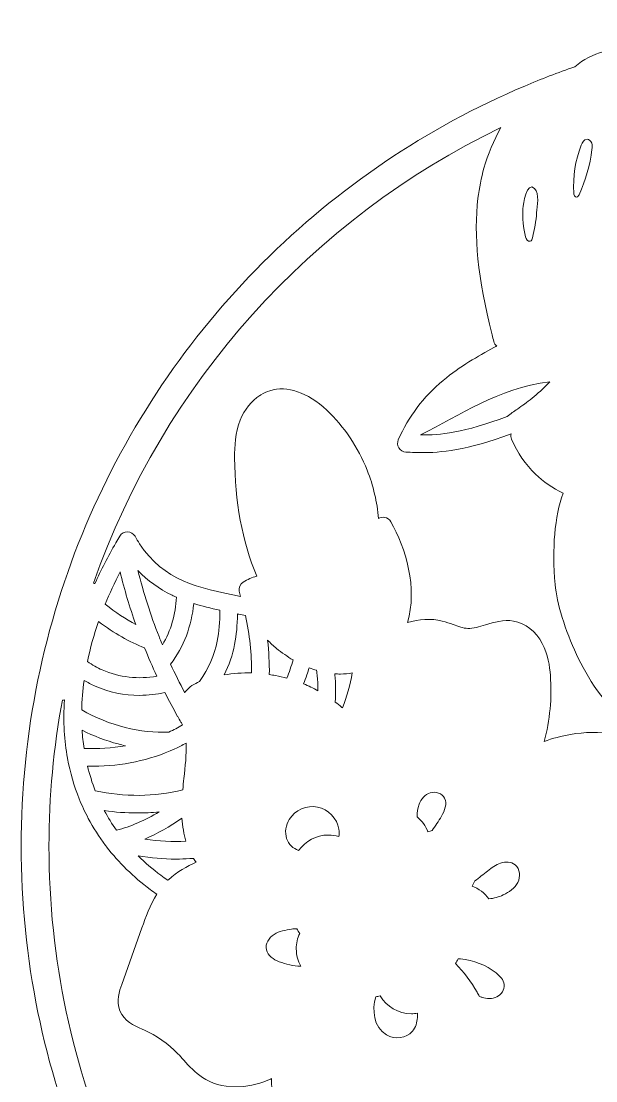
# Model space of a CAD drawing. Header units: inches. Extents: x -8.5 to 16.5, y -24.5 to 7.3.
# Drawn here: x 0.5 to 2.94, y -13.496 to -9 of the extents above; entities that cross this region are included whole.
import ezdxf

# ---------------------------------------------------------------- set-up
doc = ezdxf.new("R2010")
doc.units = ezdxf.units.IN
doc.header["$MEASUREMENT"] = 0
doc.layers.add('Layer 5', color=7, linetype='Continuous')

msp = doc.modelspace()

# ---------------------------------------------------------------- linework, layer by layer
at = {"layer": 'Layer 5', "lineweight": 0}
for points, knots in [([(7.5, -12.5), (7.5, -12.2626), (7.4761, -12.0253), (7.4289, -11.7947), (7.3829, -11.5699), (7.3143, -11.3489), (7.2249, -11.1376), (7.1782, -11.0272), (7.1256, -10.9189), (7.0676, -10.8135), (7.0702, -10.8047), (7.0726, -10.7958), (7.0747, -10.7869), (7.0777, -10.7747), (7.0743, -10.7618), (7.0658, -10.7526), (7.0572, -10.7434), (7.0447, -10.7391), (7.0323, -10.7411), (7.0305, -10.7414), (7.0288, -10.7417), (7.027, -10.7419), (6.9878, -10.6745), (6.9463, -10.6084), (6.9027, -10.5438), (6.9088, -10.5057), (6.9101, -10.4671), (6.9064, -10.4293), (6.9054, -10.4194), (6.8999, -10.4016), (6.8741, -10.3937), (6.869, -10.3921), (6.8624, -10.3907), (6.854, -10.3892), (6.8415, -10.3871), (6.8241, -10.3848), (6.8024, -10.3826), (6.7969, -10.382), (6.7913, -10.3814), (6.7858, -10.3809), (6.6903, -10.2556), (6.5862, -10.1364), (6.4749, -10.0251), (6.3437, -9.8939), (6.2016, -9.7728), (6.0513, -9.6639), (6.0814, -9.5912), (6.0999, -9.5139), (6.1049, -9.4351), (6.1063, -9.4131), (6.1105, -9.3461), (6.0645, -9.3078), (6.0284, -9.2778), (5.9802, -9.2808), (5.9471, -9.2856), (5.8718, -9.2967), (5.7987, -9.3215), (5.7299, -9.3592), (5.7013, -9.3749), (5.6742, -9.3924), (5.6484, -9.4118), (5.6199, -9.3965), (5.5911, -9.3816), (5.5621, -9.3671), (5.5384, -9.3144), (5.5113, -9.264), (5.4856, -9.2163), (5.4624, -9.1731), (5.414, -9.0831), (5.3265, -9.0726), (5.2625, -9.0649), (5.2003, -9.1005), (5.1416, -9.1786), (5.1392, -9.1817), (5.1368, -9.1849), (5.1345, -9.188), (4.9941, -9.14), (4.8505, -9.1008), (4.7053, -9.0711), (4.4747, -9.0239), (4.2374, -9), (4, -9), (3.7626, -9), (3.5253, -9.0239), (3.2947, -9.0711), (3.2639, -9.0774), (3.2333, -9.0841), (3.2027, -9.0913), (3.1892, -9.0933), (3.1758, -9.0965), (3.1625, -9.1009), (3.1109, -9.1136), (3.0596, -9.1274), (3.0086, -9.1425), (3.0079, -9.1417), (3.0072, -9.141), (3.0065, -9.1403), (2.9973, -9.1311), (2.9839, -9.1273), (2.9713, -9.1304), (2.9274, -9.1409), (2.887, -9.1619), (2.8505, -9.1932), (2.7786, -9.2182), (2.7076, -9.2455), (2.6376, -9.2751), (2.4302, -9.3628), (2.2302, -9.4714), (2.0431, -9.5978), (1.8578, -9.723), (1.6835, -9.8668), (1.5251, -10.0251), (1.3668, -10.1835), (1.223, -10.3578), (1.0978, -10.5431), (0.9714, -10.7302), (0.8628, -10.9302), (0.7751, -11.1376), (0.6857, -11.3489), (0.6171, -11.5699), (0.5711, -11.7947), (0.5239, -12.0253), (0.5, -12.2626), (0.5, -12.5), (0.5, -12.7374), (0.5239, -12.9747), (0.5711, -13.2053), (0.6171, -13.4301), (0.6857, -13.6511), (0.7751, -13.8624), (0.7919, -13.9023), (0.8096, -13.9419), (0.828, -13.9812), (0.8256, -13.9943), (0.825, -14.0074), (0.8261, -14.0205), (0.8292, -14.0579), (0.8466, -14.0888), (0.8752, -14.1075), (0.8817, -14.1117), (0.8885, -14.1152), (0.8957, -14.118), (0.9566, -14.2346), (1.0242, -14.348), (1.0978, -14.4569), (1.2099, -14.6229), (1.337, -14.7801), (1.4761, -14.9249), (1.4815, -15.0009), (1.492, -15.079), (1.5076, -15.1589), (1.5102, -15.172), (1.5195, -15.1827), (1.5322, -15.1871), (1.5361, -15.1885), (1.5403, -15.1892), (1.5444, -15.1892), (1.5532, -15.1892), (1.562, -15.186), (1.5689, -15.18), (1.6018, -15.1515), (1.6352, -15.129), (1.6703, -15.112), (1.788, -15.217), (1.9128, -15.3142), (2.0431, -15.4022), (2.2302, -15.5286), (2.4302, -15.6372), (2.6376, -15.7249), (2.8489, -15.8143), (3.0699, -15.8829), (3.2947, -15.9289), (3.5253, -15.9761), (3.7626, -16), (4, -16), (4.2374, -16), (4.4747, -15.9761), (4.7053, -15.9289), (4.9301, -15.8829), (5.1511, -15.8143), (5.3624, -15.7249), (5.5698, -15.6372), (5.7698, -15.5286), (5.9569, -15.4022), (6.086, -15.315), (6.2096, -15.2189), (6.3263, -15.115), (6.4508, -15.0467), (6.5575, -14.9645), (6.6429, -14.8702), (6.6693, -14.8411), (6.6934, -14.811), (6.7155, -14.7799), (6.7156, -14.7797), (6.7158, -14.7794), (6.716, -14.7791), (6.7535, -14.7261), (6.7847, -14.6703), (6.8093, -14.6121), (6.8094, -14.6118), (6.8095, -14.6115), (6.8096, -14.6112), (6.8166, -14.5948), (6.823, -14.5781), (6.8289, -14.5612), (6.854, -14.5269), (6.8785, -14.4921), (6.9022, -14.4569), (7.0286, -14.2698), (7.1372, -14.0698), (7.2249, -13.8624), (7.2338, -13.8414), (7.2424, -13.8204), (7.2509, -13.7992), (7.2515, -13.799), (7.2522, -13.7987), (7.2528, -13.7985), (7.2803, -13.7869), (7.302, -13.7641), (7.314, -13.7343), (7.3276, -13.7003), (7.328, -13.6601), (7.3152, -13.6251), (7.3618, -13.4877), (7.3999, -13.3472), (7.4289, -13.2053), (7.4761, -12.9747), (7.5, -12.7374), (7.5, -12.5)], [0, 0, 0, 0, 1, 1, 1, 2, 2, 2, 3, 3, 3, 4, 4, 4, 5, 5, 5, 6, 6, 6, 7, 7, 7, 8, 8, 8, 9, 9, 9, 10, 10, 10, 11, 11, 11, 12, 12, 12, 13, 13, 13, 14, 14, 14, 15, 15, 15, 16, 16, 16, 17, 17, 17, 18, 18, 18, 19, 19, 19, 20, 20, 20, 21, 21, 21, 22, 22, 22, 23, 23, 23, 24, 24, 24, 25, 25, 25, 26, 26, 26, 27, 27, 27, 28, 28, 28, 29, 29, 29, 30, 30, 30, 31, 31, 31, 32, 32, 32, 33, 33, 33, 34, 34, 34, 35, 35, 35, 36, 36, 36, 37, 37, 37, 38, 38, 38, 39, 39, 39, 40, 40, 40, 41, 41, 41, 42, 42, 42, 43, 43, 43, 44, 44, 44, 45, 45, 45, 46, 46, 46, 47, 47, 47, 48, 48, 48, 49, 49, 49, 50, 50, 50, 51, 51, 51, 52, 52, 52, 53, 53, 53, 54, 54, 54, 55, 55, 55, 56, 56, 56, 57, 57, 57, 58, 58, 58, 59, 59, 59, 60, 60, 60, 61, 61, 61, 62, 62, 62, 63, 63, 63, 64, 64, 64, 65, 65, 65, 66, 66, 66, 67, 67, 67, 68, 68, 68, 69, 69, 69, 70, 70, 70, 71, 71, 71, 72, 72, 72, 73, 73, 73, 74, 74, 74, 75, 75, 75, 76, 76, 76, 76]), ([(2.5362, -9.4513), (2.5053, -9.5073), (2.4816, -9.5644), (2.4648, -9.6238), (2.453, -9.6651), (2.4445, -9.7076), (2.4392, -9.7515), (2.42, -9.9085), (2.4386, -10.0879), (2.4993, -10.3301), (2.4993, -10.3303), (2.4994, -10.3306), (2.4995, -10.3308), (2.5018, -10.3402), (2.5042, -10.3497), (2.5067, -10.3594), (2.5087, -10.367), (2.5129, -10.3735), (2.5186, -10.3784), (2.5176, -10.3789), (2.5165, -10.3794), (2.5155, -10.3799), (2.5155, -10.3799), (2.5067, -10.3848), (2.5067, -10.3848), (2.4396, -10.4218), (2.3635, -10.4638), (2.2914, -10.5242), (2.2069, -10.5949), (2.1446, -10.6771), (2.101, -10.7755), (2.096, -10.7867), (2.0968, -10.7996), (2.1032, -10.8101), (2.1095, -10.8206), (2.1206, -10.8273), (2.1328, -10.8281), (2.1592, -10.8297), (2.1805, -10.8305), (2.2018, -10.8305), (2.2751, -10.8305), (2.3933, -10.8221), (2.5795, -10.7507), (2.5779, -10.7581), (2.5785, -10.766), (2.5817, -10.7734), (2.6069, -10.8316), (2.641, -10.8816), (2.6832, -10.922), (2.7168, -10.9542), (2.7563, -10.9811), (2.8009, -11.0024), (2.7648, -11.1026), (2.7531, -11.2355), (2.7669, -11.39), (2.7739, -11.4683), (2.8096, -11.585), (2.8579, -11.6871), (2.9016, -11.7795), (2.9762, -11.9056), (3.0838, -11.9815), (3.0957, -11.9899), (3.1087, -11.9969), (3.1224, -12.0026), (3.1438, -12.0243), (3.1672, -12.0498), (3.1926, -12.0783), (3.0812, -12.0238), (2.9538, -12.0053), (2.8314, -12.026), (2.7934, -12.0325), (2.7561, -12.0426), (2.72, -12.0564), (2.7448, -11.9656), (2.7541, -11.8702), (2.7466, -11.7758), (2.7435, -11.7367), (2.7368, -11.6859), (2.7124, -11.64), (2.6855, -11.5893), (2.6399, -11.5538), (2.5906, -11.5452), (2.5475, -11.5376), (2.5071, -11.5502), (2.4715, -11.5613), (2.4447, -11.5697), (2.4193, -11.5776), (2.396, -11.5765), (2.3764, -11.5755), (2.3558, -11.568), (2.3339, -11.5601), (2.3191, -11.5547), (2.3037, -11.5492), (2.2873, -11.5451), (2.24, -11.5333), (2.1887, -11.536), (2.1396, -11.5515), (2.1837, -11.4054), (2.1331, -11.2358), (2.0693, -11.1236), (2.0638, -11.1138), (2.0541, -11.107), (2.043, -11.1051), (2.034, -11.1036), (2.0248, -11.1054), (2.0172, -11.1101), (2.0113, -11.0405), (1.995, -10.9709), (1.9688, -10.905), (1.9303, -10.8078), (1.8708, -10.7198), (1.7969, -10.6505), (1.7155, -10.5742), (1.6297, -10.5448), (1.5553, -10.5678), (1.5423, -10.5719), (1.5297, -10.5776), (1.5177, -10.5849), (1.5161, -10.5858), (1.5145, -10.5868), (1.5129, -10.5879), (1.4773, -10.6111), (1.4477, -10.6478), (1.43, -10.6923), (1.4087, -10.7462), (1.406, -10.8038), (1.4062, -10.853), (1.4068, -11.0365), (1.4384, -11.2051), (1.5001, -11.3549), (1.4798, -11.3603), (1.4607, -11.3684), (1.443, -11.3795), (1.4297, -11.3878), (1.4229, -11.4035), (1.4261, -11.4189), (1.4276, -11.4263), (1.4294, -11.4337), (1.4315, -11.4411), (1.2504, -11.4046), (1.1049, -11.3736), (1.0025, -11.2171), (0.996, -11.2071), (0.9896, -11.1966), (0.9834, -11.1855), (0.9769, -11.1738), (0.9646, -11.1665), (0.9513, -11.1663), (0.9379, -11.1661), (0.9254, -11.173), (0.9185, -11.1845), (0.9129, -11.194), (0.9073, -11.2035), (0.9018, -11.213), (0.9018, -11.213), (0.9017, -11.213), (0.9017, -11.2131), (0.8684, -11.2707), (0.8389, -11.3285), (0.8129, -11.3861), (0.811, -11.3855), (0.809, -11.385), (0.8069, -11.3847), (1.1046, -10.5348), (1.7326, -9.8387), (2.5362, -9.4513)], [0, 0, 0, 0, 1, 1, 1, 2, 2, 2, 3, 3, 3, 4, 4, 4, 5, 5, 5, 6, 6, 6, 7, 7, 7, 8, 8, 8, 9, 9, 9, 10, 10, 10, 11, 11, 11, 12, 12, 12, 13, 13, 13, 14, 14, 14, 15, 15, 15, 16, 16, 16, 17, 17, 17, 18, 18, 18, 19, 19, 19, 20, 20, 20, 21, 21, 21, 22, 22, 22, 23, 23, 23, 24, 24, 24, 25, 25, 25, 26, 26, 26, 27, 27, 27, 28, 28, 28, 29, 29, 29, 30, 30, 30, 31, 31, 31, 32, 32, 32, 33, 33, 33, 34, 34, 34, 35, 35, 35, 36, 36, 36, 37, 37, 37, 38, 38, 38, 39, 39, 39, 40, 40, 40, 41, 41, 41, 42, 42, 42, 43, 43, 43, 44, 44, 44, 45, 45, 45, 46, 46, 46, 47, 47, 47, 48, 48, 48, 49, 49, 49, 50, 50, 50, 51, 51, 51, 52, 52, 52, 53, 53, 53, 54, 54, 54, 55, 55, 55, 55]), ([(2.877, -9.5266), (2.8816, -9.5146), (2.8894, -9.5009), (2.9022, -9.5008), (2.9114, -9.5007), (2.9191, -9.5084), (2.9221, -9.517), (2.925, -9.5257), (2.9242, -9.5351), (2.9231, -9.5442), (2.9154, -9.6106), (2.8967, -9.6757), (2.8683, -9.7362), (2.8662, -9.7405), (2.8634, -9.7454), (2.8587, -9.7462), (2.8503, -9.7478), (2.8462, -9.7364), (2.8457, -9.7279), (2.8418, -9.6596), (2.8526, -9.5905), (2.877, -9.5266)], [0, 0, 0, 0, 1, 1, 1, 2, 2, 2, 3, 3, 3, 4, 4, 4, 5, 5, 5, 6, 6, 6, 7, 7, 7, 7]), ([(2.6301, -9.7957), (2.6315, -9.7778), (2.6445, -9.6753), (2.6798, -9.7104), (2.7006, -9.7312), (2.6905, -9.7857), (2.6884, -9.8122), (2.6856, -9.8481), (2.6797, -9.8838), (2.6707, -9.9187), (2.6691, -9.9248), (2.6666, -9.9318), (2.6606, -9.9336), (2.6511, -9.9366), (2.6442, -9.9248), (2.6416, -9.9153), (2.6312, -9.8766), (2.627, -9.8357), (2.6301, -9.7957)], [0, 0, 0, 0, 1, 1, 1, 2, 2, 2, 3, 3, 3, 4, 4, 4, 5, 5, 5, 6, 6, 6, 6]), ([(2.7443, -10.5294), (2.6878, -10.5895), (2.6467, -10.6179), (2.6066, -10.6456), (2.5924, -10.6554), (2.5777, -10.6655), (2.5629, -10.6768), (2.3823, -10.7473), (2.2704, -10.7555), (2.2018, -10.7555), (2.1994, -10.7555), (2.1971, -10.7555), (2.1947, -10.7555), (2.3677, -10.6687), (2.5182, -10.5606), (2.7443, -10.5294)], [0, 0, 0, 0, 1, 1, 1, 2, 2, 2, 3, 3, 3, 4, 4, 4, 5, 5, 5, 5]), ([(0.9864, -11.5597), (0.944, -11.5375), (0.901, -11.5089), (0.8567, -11.4734), (0.8752, -11.428), (0.8962, -11.3823), (0.9198, -11.3362), (0.9383, -11.4118), (0.9606, -11.4863), (0.9864, -11.5597)], [0, 0, 0, 0, 1, 1, 1, 2, 2, 2, 3, 3, 3, 3]), ([(1.0993, -11.646), (1.0958, -11.6375), (1.0923, -11.6289), (1.0889, -11.6203), (1.0881, -11.6171), (1.0869, -11.614), (1.0852, -11.6111), (1.0495, -11.5196), (1.0195, -11.4256), (0.9955, -11.3299), (1.0366, -11.3739), (1.0845, -11.4085), (1.1412, -11.4356), (1.1471, -11.4384), (1.1531, -11.4411), (1.1591, -11.4437), (1.156, -11.5164), (1.1353, -11.5862), (1.0993, -11.646)], [0, 0, 0, 0, 1, 1, 1, 2, 2, 2, 3, 3, 3, 4, 4, 4, 5, 5, 5, 6, 6, 6, 6]), ([(1.1967, -11.8455), (1.1958, -11.8467), (1.195, -11.8479), (1.1942, -11.8492), (1.1731, -11.8092), (1.1532, -11.7686), (1.1344, -11.7274), (1.1901, -11.6545), (1.2241, -11.5651), (1.2324, -11.4708), (1.2681, -11.4819), (1.3051, -11.491), (1.3432, -11.4993), (1.3436, -11.5488), (1.3401, -11.5909), (1.3325, -11.6297), (1.3208, -11.6895), (1.2967, -11.7453), (1.2574, -11.8021), (1.2354, -11.8108), (1.2126, -11.8233), (1.1967, -11.8455)], [0, 0, 0, 0, 1, 1, 1, 2, 2, 2, 3, 3, 3, 4, 4, 4, 5, 5, 5, 6, 6, 6, 7, 7, 7, 7]), ([(0.8289, -11.5469), (0.895, -11.5974), (0.9592, -11.6342), (1.0238, -11.6587), (1.04, -11.699), (1.0574, -11.739), (1.0759, -11.7786), (0.9986, -11.7931), (0.916, -11.784), (0.8442, -11.7522), (0.8223, -11.7425), (0.8012, -11.7307), (0.7813, -11.7168), (0.793, -11.6611), (0.8088, -11.6043), (0.8289, -11.5469)], [0, 0, 0, 0, 1, 1, 1, 2, 2, 2, 3, 3, 3, 4, 4, 4, 5, 5, 5, 5]), ([(1.4783, -11.7654), (1.4389, -11.7644), (1.3998, -11.7673), (1.3616, -11.7738), (1.3827, -11.7318), (1.3972, -11.6892), (1.4061, -11.6442), (1.4138, -11.6046), (1.4178, -11.5627), (1.4182, -11.5148), (1.42, -11.5152), (1.4217, -11.5156), (1.4235, -11.5159), (1.4328, -11.5178), (1.4423, -11.5197), (1.4518, -11.5216), (1.4701, -11.602), (1.4789, -11.6844), (1.4783, -11.7654)], [0, 0, 0, 0, 1, 1, 1, 2, 2, 2, 3, 3, 3, 4, 4, 4, 5, 5, 5, 6, 6, 6, 6]), ([(1.642, -11.749), (1.6376, -11.7619), (1.6328, -11.7747), (1.6277, -11.7874), (1.612, -11.7831), (1.5961, -11.7794), (1.5799, -11.7764), (1.5711, -11.7747), (1.5623, -11.7732), (1.5534, -11.7719), (1.5541, -11.7233), (1.5515, -11.6746), (1.5459, -11.6263), (1.558, -11.6384), (1.5708, -11.65), (1.5843, -11.6612), (1.6067, -11.6796), (1.6301, -11.696), (1.6542, -11.71), (1.6504, -11.7231), (1.6464, -11.7361), (1.642, -11.749)], [0, 0, 0, 0, 1, 1, 1, 2, 2, 2, 3, 3, 3, 4, 4, 4, 5, 5, 5, 6, 6, 6, 7, 7, 7, 7]), ([(1.6988, -11.8116), (1.7038, -11.7989), (1.7086, -11.7861), (1.713, -11.7732), (1.7164, -11.7632), (1.7195, -11.7532), (1.7226, -11.7432), (1.7331, -11.7473), (1.7437, -11.7509), (1.7542, -11.7541), (1.7554, -11.7626), (1.7563, -11.7712), (1.7571, -11.7798), (1.7589, -11.7995), (1.7597, -11.8199), (1.7597, -11.8406), (1.7401, -11.8298), (1.7197, -11.8202), (1.6988, -11.8116)], [0, 0, 0, 0, 1, 1, 1, 2, 2, 2, 3, 3, 3, 4, 4, 4, 5, 5, 5, 6, 6, 6, 6]), ([(1.8639, -11.9134), (1.8626, -11.9123), (1.8613, -11.9111), (1.86, -11.91), (1.8514, -11.9026), (1.8425, -11.8954), (1.8335, -11.8885), (1.8356, -11.8492), (1.8351, -11.8103), (1.8317, -11.7731), (1.8316, -11.7717), (1.8314, -11.7703), (1.8313, -11.7688), (1.8393, -11.7694), (1.8472, -11.7698), (1.855, -11.7698), (1.8723, -11.7698), (1.8892, -11.7683), (1.9056, -11.7653), (1.8963, -11.816), (1.8824, -11.8655), (1.8639, -11.9134)], [0, 0, 0, 0, 1, 1, 1, 2, 2, 2, 3, 3, 3, 4, 4, 4, 5, 5, 5, 6, 6, 6, 7, 7, 7, 7]), ([(0.7673, -11.7968), (0.7824, -11.8057), (0.7979, -11.8137), (0.8139, -11.8208), (0.8729, -11.8469), (0.9382, -11.8602), (1.0033, -11.8602), (1.0392, -11.8602), (1.075, -11.8562), (1.1098, -11.848), (1.1271, -11.8822), (1.1453, -11.916), (1.1643, -11.9495), (1.1644, -11.9496), (1.1644, -11.9497), (1.1645, -11.9498), (1.1691, -11.9579), (1.1737, -11.9659), (1.1784, -11.974), (1.1807, -11.9779), (1.1829, -11.9817), (1.1852, -11.9855), (1.1663, -11.9967), (1.1468, -12.007), (1.1268, -12.0163), (1.0077, -12.0227), (0.8744, -11.9887), (0.7569, -11.9224), (0.7578, -11.8812), (0.7613, -11.8393), (0.7673, -11.7968)], [0, 0, 0, 0, 1, 1, 1, 2, 2, 2, 3, 3, 3, 4, 4, 4, 5, 5, 5, 6, 6, 6, 7, 7, 7, 8, 8, 8, 9, 9, 9, 10, 10, 10, 10]), ([(0.9987, -13.7739), (0.9685, -13.7947), (0.9404, -13.8174), (0.915, -13.8417), (0.9102, -13.8462), (0.9057, -13.8507), (0.9013, -13.8552), (0.7191, -13.4401), (0.6179, -12.9816), (0.6179, -12.5), (0.6179, -12.2884), (0.6374, -12.0813), (0.6748, -11.8804), (0.6777, -11.8805), (0.6807, -11.8803), (0.6836, -11.8798), (0.6808, -11.9247), (0.6804, -11.969), (0.683, -12.0124), (0.6854, -12.0516), (0.6901, -12.0899), (0.6969, -12.1274), (0.697, -12.1277), (0.697, -12.128), (0.6971, -12.1283), (0.708, -12.1878), (0.7245, -12.2451), (0.7464, -12.2997), (0.7577, -12.3279), (0.7705, -12.3553), (0.7847, -12.3821), (0.806, -12.4222), (0.8306, -12.4607), (0.8583, -12.4973), (0.8586, -12.4978), (0.859, -12.4983), (0.8594, -12.4988), (0.86, -12.4995), (0.8605, -12.5002), (0.861, -12.5009), (0.8616, -12.5017), (0.8622, -12.5025), (0.8628, -12.5032), (0.9142, -12.5699), (0.9759, -12.6303), (1.0475, -12.6838), (1.057, -12.6909), (1.0665, -12.6976), (1.076, -12.704), (1.0472, -12.7499), (1.029, -12.8008), (1.0125, -12.8471), (1.0125, -12.8471), (0.927, -13.0876), (0.927, -13.0876), (0.9176, -13.1137), (0.9021, -13.1575), (0.9191, -13.1991), (0.937, -13.243), (0.9793, -13.2615), (1.0133, -13.2764), (1.0156, -13.2774), (1.0178, -13.2784), (1.0201, -13.2794), (1.0741, -13.3033), (1.1244, -13.3384), (1.1654, -13.3809), (1.1738, -13.3894), (1.1818, -13.3984), (1.1903, -13.4078), (1.2137, -13.4339), (1.2378, -13.4608), (1.2694, -13.4816), (1.3084, -13.5072), (1.3564, -13.5211), (1.408, -13.5216), (1.4091, -13.5217), (1.4102, -13.5217), (1.4112, -13.5217), (1.4561, -13.5217), (1.503, -13.5118), (1.5469, -13.4932), (1.552, -13.491), (1.5571, -13.4887), (1.5621, -13.4863), (1.5621, -13.4939), (1.5623, -13.5014), (1.5626, -13.5088), (1.5644, -13.5456), (1.5712, -13.5826), (1.5829, -13.6197), (1.4698, -13.6159), (1.3568, -13.6289), (1.2528, -13.6578), (1.1581, -13.6841), (1.0719, -13.7236), (0.9987, -13.7739)], [0, 0, 0, 0, 1, 1, 1, 2, 2, 2, 3, 3, 3, 4, 4, 4, 5, 5, 5, 6, 6, 6, 7, 7, 7, 8, 8, 8, 9, 9, 9, 10, 10, 10, 11, 11, 11, 12, 12, 12, 13, 13, 13, 14, 14, 14, 15, 15, 15, 16, 16, 16, 17, 17, 17, 18, 18, 18, 19, 19, 19, 20, 20, 20, 21, 21, 21, 22, 22, 22, 23, 23, 23, 24, 24, 24, 25, 25, 25, 26, 26, 26, 27, 27, 27, 28, 28, 28, 29, 29, 29, 30, 30, 30, 31, 31, 31, 32, 32, 32, 32]), ([(0.7668, -12.0851), (0.763, -12.0598), (0.7603, -12.0342), (0.7586, -12.0082), (0.808, -12.0328), (0.8594, -12.0524), (0.9121, -12.0666), (0.9223, -12.0694), (0.9325, -12.0719), (0.9427, -12.0742), (0.8853, -12.0844), (0.8262, -12.0882), (0.7668, -12.0851)], [0, 0, 0, 0, 1, 1, 1, 2, 2, 2, 3, 3, 3, 4, 4, 4, 4]), ([(0.8074, -12.1611), (0.9276, -12.1611), (1.0458, -12.1356), (1.1521, -12.0871), (1.1524, -12.087), (1.1526, -12.0869), (1.1528, -12.0868), (1.1688, -12.0795), (1.1846, -12.0716), (1.2, -12.0633), (1.202, -12.1113), (1.1966, -12.161), (1.1909, -12.2126), (1.1892, -12.2285), (1.1874, -12.2448), (1.1859, -12.2611), (1.0655, -12.2907), (0.9371, -12.2925), (0.8146, -12.2649), (0.8013, -12.2312), (0.7904, -12.1964), (0.7817, -12.1607), (0.7903, -12.1609), (0.7988, -12.1611), (0.8074, -12.1611)], [0, 0, 0, 0, 1, 1, 1, 2, 2, 2, 3, 3, 3, 4, 4, 4, 5, 5, 5, 6, 6, 6, 7, 7, 7, 8, 8, 8, 8]), ([(2.2444, -12.4341), (2.2385, -12.4356), (2.2326, -12.4376), (2.2269, -12.4398), (2.2172, -12.4146), (2.2012, -12.3926), (2.1807, -12.3756), (2.1806, -12.3575), (2.1825, -12.3394), (2.1889, -12.3225), (2.1973, -12.3004), (2.2143, -12.2806), (2.2369, -12.2737), (2.2594, -12.2668), (2.2872, -12.2757), (2.2978, -12.2968), (2.3099, -12.3208), (2.2975, -12.3496), (2.2841, -12.3729), (2.2719, -12.3939), (2.2586, -12.4143), (2.2444, -12.4341)], [0, 0, 0, 0, 1, 1, 1, 2, 2, 2, 3, 3, 3, 4, 4, 4, 5, 5, 5, 6, 6, 6, 7, 7, 7, 7]), ([(0.9916, -12.3594), (1.0231, -12.3594), (1.0546, -12.3578), (1.0858, -12.3545), (1.0257, -12.3905), (0.9652, -12.4167), (0.9048, -12.4328), (0.8857, -12.4056), (0.8684, -12.3776), (0.853, -12.3486), (0.8989, -12.3558), (0.9453, -12.3594), (0.9916, -12.3594)], [0, 0, 0, 0, 1, 1, 1, 2, 2, 2, 3, 3, 3, 4, 4, 4, 4]), ([(1.7581, -12.3342), (1.8035, -12.3432), (1.8415, -12.3824), (1.8489, -12.4282), (1.8506, -12.4383), (1.8505, -12.4492), (1.8481, -12.4592), (1.834, -12.455), (1.8193, -12.4528), (1.8044, -12.4528), (1.7523, -12.4528), (1.7062, -12.4786), (1.678, -12.518), (1.6544, -12.5112), (1.6348, -12.4915), (1.627, -12.468), (1.6181, -12.4411), (1.6235, -12.4106), (1.6383, -12.3865), (1.6626, -12.3471), (1.7126, -12.3252), (1.7581, -12.3342)], [0, 0, 0, 0, 1, 1, 1, 2, 2, 2, 3, 3, 3, 4, 4, 4, 5, 5, 5, 6, 6, 6, 7, 7, 7, 7]), ([(1.1994, -12.4792), (1.1425, -12.4822), (1.0844, -12.4791), (1.025, -12.47), (1.0779, -12.4471), (1.1306, -12.4173), (1.1826, -12.3809), (1.1837, -12.3988), (1.1856, -12.4159), (1.1884, -12.4322), (1.1912, -12.4486), (1.1948, -12.4642), (1.1994, -12.4792)], [0, 0, 0, 0, 1, 1, 1, 2, 2, 2, 3, 3, 3, 4, 4, 4, 4]), ([(1.1568, -12.555), (1.1765, -12.555), (1.1962, -12.5544), (1.2156, -12.553), (1.221, -12.5527), (1.2264, -12.5523), (1.2317, -12.5518), (1.2353, -12.5576), (1.2391, -12.5632), (1.2431, -12.5687), (1.2045, -12.5848), (1.162, -12.608), (1.1256, -12.6426), (1.1239, -12.643), (1.1222, -12.6433), (1.1206, -12.6437), (1.1112, -12.6375), (1.1018, -12.6308), (1.0924, -12.6238), (1.0578, -12.5979), (1.0258, -12.5703), (0.9965, -12.5412), (1.0508, -12.5504), (1.1043, -12.555), (1.1568, -12.555)], [0, 0, 0, 0, 1, 1, 1, 2, 2, 2, 3, 3, 3, 4, 4, 4, 5, 5, 5, 6, 6, 6, 7, 7, 7, 8, 8, 8, 8]), ([(2.4145, -12.6693), (2.4189, -12.6625), (2.4228, -12.6553), (2.4261, -12.6478), (2.4442, -12.6337), (2.4622, -12.6196), (2.4803, -12.6055), (2.4974, -12.5921), (2.5149, -12.5786), (2.5354, -12.5716), (2.5559, -12.5647), (2.5804, -12.5655), (2.5971, -12.5792), (2.6184, -12.5966), (2.6208, -12.6302), (2.6082, -12.6546), (2.5956, -12.679), (2.5715, -12.6955), (2.5465, -12.707), (2.5275, -12.7158), (2.5063, -12.7219), (2.4853, -12.7235), (2.4676, -12.6992), (2.443, -12.6802), (2.4145, -12.6693)], [0, 0, 0, 0, 1, 1, 1, 2, 2, 2, 3, 3, 3, 4, 4, 4, 5, 5, 5, 6, 6, 6, 7, 7, 7, 8, 8, 8, 8]), ([(1.5736, -12.8742), (1.5957, -12.8603), (1.6223, -12.8562), (1.6481, -12.8523), (1.6554, -12.8512), (1.6632, -12.8503), (1.6707, -12.8505), (1.6741, -12.8573), (1.678, -12.8638), (1.6824, -12.87), (1.6728, -12.8904), (1.6678, -12.9127), (1.6678, -12.9358), (1.6678, -12.9626), (1.6746, -12.9878), (1.6866, -13.0098), (1.6552, -13.0087), (1.6241, -13.002), (1.595, -12.9902), (1.5713, -12.9805), (1.5469, -12.9647), (1.5411, -12.9398), (1.5352, -12.9144), (1.5516, -12.8881), (1.5736, -12.8742)], [0, 0, 0, 0, 1, 1, 1, 2, 2, 2, 3, 3, 3, 4, 4, 4, 5, 5, 5, 6, 6, 6, 7, 7, 7, 8, 8, 8, 8]), ([(2.3433, -12.9986), (2.3476, -12.9922), (2.3515, -12.9854), (2.3548, -12.9784), (2.3582, -12.9783), (2.3617, -12.9785), (2.365, -12.9788), (2.4197, -12.9831), (2.4731, -13.004), (2.5162, -13.038), (2.5323, -13.0508), (2.548, -13.0671), (2.5502, -13.0876), (2.5524, -13.109), (2.5383, -13.1301), (2.519, -13.1397), (2.4997, -13.1492), (2.4765, -13.1484), (2.4562, -13.1414), (2.4522, -13.1401), (2.4483, -13.1385), (2.4445, -13.1367), (2.4416, -13.1311), (2.4386, -13.1256), (2.4356, -13.1201), (2.41, -13.0749), (2.3791, -13.0341), (2.3433, -12.9986)], [0, 0, 0, 0, 1, 1, 1, 2, 2, 2, 3, 3, 3, 4, 4, 4, 5, 5, 5, 6, 6, 6, 7, 7, 7, 8, 8, 8, 9, 9, 9, 9]), ([(2.1823, -13.209), (2.1825, -13.2178), (2.1828, -13.225), (2.1826, -13.227), (2.1806, -13.2479), (2.1749, -13.269), (2.1611, -13.2855), (2.1352, -13.3165), (2.0854, -13.3214), (2.0507, -13.3006), (1.9955, -13.2676), (1.9887, -13.1958), (2.0055, -13.1394), (2.0116, -13.1384), (2.0175, -13.137), (2.0234, -13.1354), (2.051, -13.1814), (2.1013, -13.2111), (2.1569, -13.2111), (2.1656, -13.2111), (2.174, -13.2104), (2.1823, -13.209)], [0, 0, 0, 0, 1, 1, 1, 2, 2, 2, 3, 3, 3, 4, 4, 4, 5, 5, 5, 6, 6, 6, 7, 7, 7, 7])]:
    msp.add_open_spline(points, degree=3, knots=knots, dxfattribs=at)

doc.saveas('drawing.dxf')
